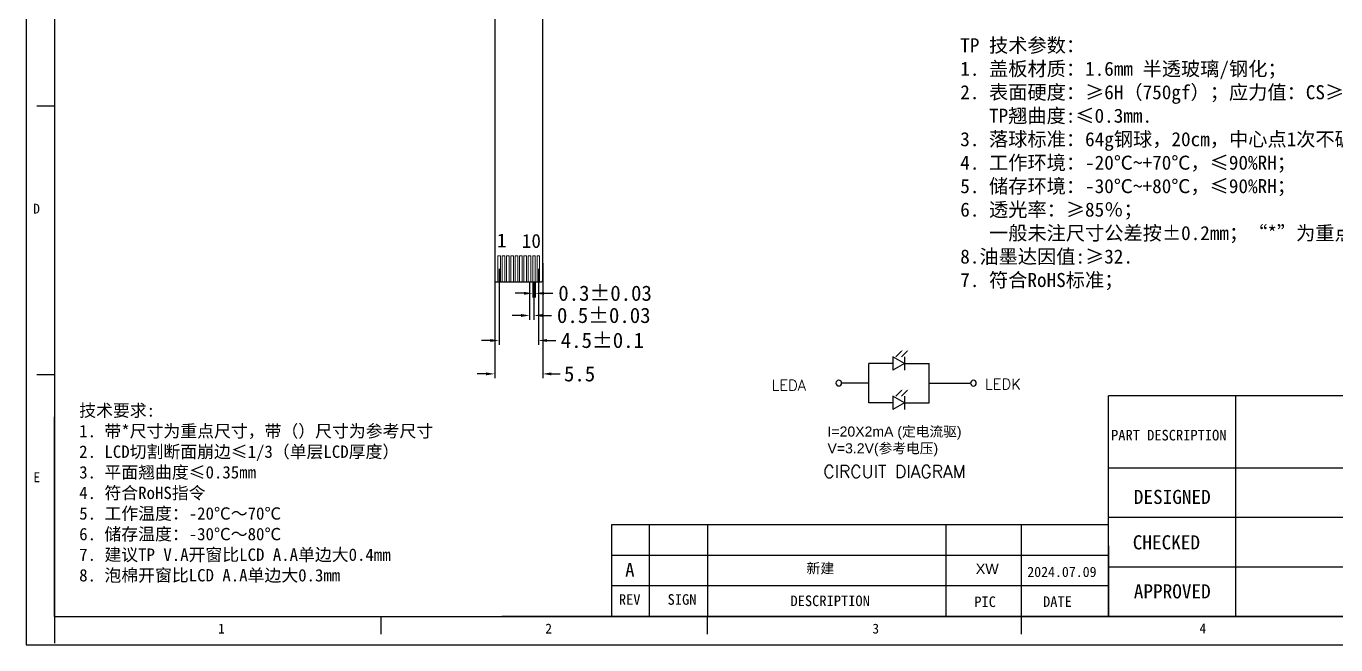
# Model space of a CAD drawing. Header units: inches. Extents: x 228 to 548, y 170 to 330.
# Drawn here: x 227.9 to 377.9, y 169.6 to 240.5 of the extents above; entities that cross this region are included whole.
import ezdxf
from ezdxf.enums import TextEntityAlignment as Align

# ---------------------------------------------------------------- set-up
doc = ezdxf.new("R2010")
doc.units = ezdxf.units.IN
doc.header["$MEASUREMENT"] = 0
doc.layers.add('BZ', color=8, linetype='Continuous', lineweight=9)
for name, color, linetype in [('DIM', 4, 'Continuous'), ('FPC-LED', 40, 'Continuous'), ('OBJ-FRAME', 4, 'Continuous'), ('图层 1', 7, 'Continuous')]:
    doc.layers.add(name, color=color, linetype=linetype)
doc.styles.add('C-E02$0$RT', font='ROMANT.SHX')
doc.styles.add('RD', font='ROMAND.shx', dxfattribs={"width": 0.8})
doc.styles.add('St', font='', dxfattribs={"height": 2})
doc.styles.get("Standard").update_dxf_attribs({"font": ''})
doc.styles.add('宋', font='', dxfattribs={"height": 2})
doc.styles.add('宋体', font='')
doc.styles.get('St').set_extended_font_data('SimSun')
doc.styles.get('Standard').set_extended_font_data('SimSun')
doc.styles.get('宋').set_extended_font_data('SimSun')
doc.styles.get('宋体').set_extended_font_data('SimSun')
doc.dimstyles.new('STANDARD$0', dxfattribs={"dimscale": 0.5, "dimtxt": 3.5, "dimasz": 2, "dimexe": 1, "dimexo": 0, "dimgap": 1, "dimtad": 0, "dimzin": 9, "dimdsep": 46, "dimtxsty": 'Standard', "dimcen": 0, "dimclrd": 3, "dimclre": 3, "dimclrt": 256, "dimadec": 1, "dimazin": 2, "dimtp": 0.2, "dimtm": 0.2, "dimtfac": 0.5, "dimtofl": 0, "dimtmove": 0, "dimatfit": 0, "dimfxl": 1, "dimarcsym": 0})

# ---------------------------------------------------------------- blocks, each defined once
blk = doc.blocks.new('*D28')
at = {"color": 3, "lineweight": -2, "transparency": 16777216}
for p, q in [((285.93, 211.19), (285.93, 209.4)), ((286.23, 211.19), (286.23, 209.4)), ((284.93, 209.9), (283.93, 209.9)), ((287.23, 209.9), (288.23, 209.9))]:
    blk.add_line(p, q, dxfattribs=at)
at = {"color": 3, "transparency": 16777216}
for points in [[(284.93, 210.06), (284.93, 209.73), (285.93, 209.9)], [(287.23, 210.06), (287.23, 209.73), (286.23, 209.9)]]:
    blk.add_solid(points, dxfattribs=at)
at = {"layer": 'Defpoints', "color": 0, "transparency": 16777216}
for p in [(285.93, 211.19), (286.23, 211.19), (286.23, 209.9)]:
    blk.add_point(p, dxfattribs=at)
at = {"transparency": 16777216, "insert": (294.22, 209.9), "char_height": 1.75, "attachment_point": 5}
blk.add_mtext('0.3{\\fSimSun|b0|i0|c134|p2;±0.03}', dxfattribs=at)
blk = doc.blocks.new('*D29')
at = {"color": 3, "lineweight": -2, "transparency": 16777216}
for p, q in [((285.58, 211.19), (285.58, 206.86)), ((286.08, 211.19), (286.08, 206.86)), ((284.58, 207.36), (283.58, 207.36)), ((287.08, 207.36), (288.08, 207.36))]:
    blk.add_line(p, q, dxfattribs=at)
at = {"color": 3, "transparency": 16777216}
for points in [[(284.58, 207.53), (284.58, 207.19), (285.58, 207.36)], [(287.08, 207.53), (287.08, 207.19), (286.08, 207.36)]]:
    blk.add_solid(points, dxfattribs=at)
at = {"layer": 'Defpoints', "color": 0, "transparency": 16777216}
for p in [(285.58, 211.19), (286.08, 211.19), (286.08, 207.36)]:
    blk.add_point(p, dxfattribs=at)
at = {"transparency": 16777216, "insert": (294.07, 207.36), "char_height": 1.75, "attachment_point": 5}
blk.add_mtext('0.5{\\fSimSun|b0|i0|c134|p2;±0.03}', dxfattribs=at)
blk = doc.blocks.new('*D27')
at = {"color": 3, "lineweight": -2, "transparency": 16777216}
for p, q in [((282.08, 212.69), (282.08, 204)), ((286.58, 212.69), (286.58, 204)), ((281.08, 204.5), (280.08, 204.5)), ((287.58, 204.5), (288.58, 204.5))]:
    blk.add_line(p, q, dxfattribs=at)
at = {"color": 3, "transparency": 16777216}
for points in [[(281.08, 204.66), (281.08, 204.33), (282.08, 204.5)], [(287.58, 204.66), (287.58, 204.33), (286.58, 204.5)]]:
    blk.add_solid(points, dxfattribs=at)
at = {"layer": 'Defpoints', "color": 0, "transparency": 16777216}
for p in [(282.08, 212.69), (286.58, 212.69), (286.58, 204.5)]:
    blk.add_point(p, dxfattribs=at)
at = {"transparency": 16777216, "insert": (293.91, 204.5), "char_height": 1.75, "attachment_point": 5}
blk.add_mtext('4.5{\\fSimSun|b0|i0|c134|p2;±0.1}', dxfattribs=at)
blk = doc.blocks.new('*D24')
at = {"color": 3, "lineweight": -2, "transparency": 16777216}
for p, q in [((281.58, 213.36), (281.58, 200.17)), ((287.08, 213.36), (287.08, 200.17)), ((280.58, 200.67), (279.58, 200.67)), ((288.08, 200.67), (289.08, 200.67))]:
    blk.add_line(p, q, dxfattribs=at)
at = {"color": 3, "transparency": 16777216}
for points in [[(280.58, 200.84), (280.58, 200.5), (281.58, 200.67)], [(288.08, 200.84), (288.08, 200.5), (287.08, 200.67)]]:
    blk.add_solid(points, dxfattribs=at)
at = {"layer": 'Defpoints', "color": 0, "transparency": 16777216}
for p in [(281.58, 213.36), (287.08, 213.36), (287.08, 200.67)]:
    blk.add_point(p, dxfattribs=at)
at = {"transparency": 16777216, "insert": (291.3, 200.67), "char_height": 1.75, "attachment_point": 5}
blk.add_mtext('5.5', dxfattribs=at)

msp = doc.modelspace()

# ---------------------------------------------------------------- linework, layer by layer
at = {"color": 7, "linetype": 'Continuous'}
for p, q in [((227.938, 329.921), (227.938, 169.638)), ((227.938, 169.638), (458.649, 169.638))]:
    msp.add_line(p, q, dxfattribs=at)
at = {"linetype": 'Continuous'}
for p, q in [((231.176, 323.621), (231.176, 169.813)), ((231.176, 231.336), (229.152, 231.336)), ((231.176, 200.575), (229.152, 200.575)), ((231.176, 172.876), (455.411, 172.876)), ((268.551, 172.876), (268.551, 170.852)), ((305.927, 172.876), (305.927, 170.852)), ((341.877, 172.876), (341.877, 170.852))]:
    msp.add_line(p, q, dxfattribs=at)
at = {"color": 4, "linetype": 'Continuous'}
for p, q in [((455.411, 198.173), (351.874, 198.173)), ((351.874, 172.876), (351.874, 198.173)), ((366.446, 172.876), (366.446, 198.173)), ((231.176, 172.876), (231.176, 195.737)), ((395.588, 189.876), (351.874, 189.876)), ((294.938, 183.386), (294.938, 172.876)), ((351.874, 183.386), (294.938, 183.386)), ((299.249, 183.386), (299.249, 172.876)), ((305.962, 183.386), (305.962, 172.876)), ((333.288, 172.876), (333.288, 183.386)), ((341.869, 183.386), (341.869, 172.876)), ((395.588, 184.209), (351.874, 184.209)), ((351.874, 180.971), (351.874, 172.876)), ((351.874, 179.882), (294.938, 179.882)), ((395.588, 178.543), (351.874, 178.543)), ((351.874, 176.379), (294.938, 176.379)), ((351.874, 172.876), (282.398, 172.876)), ((395.588, 172.876), (351.874, 172.876))]:
    msp.add_line(p, q, dxfattribs=at)
at = {"color": 30}
msp.add_lwpolyline([(281.579, 258.328), (281.579, 211.394, 0.4142136), (281.779, 211.194), (286.879, 211.194, 0.4142136), (287.079, 211.394), (287.079, 258.328)], format="xyb", dxfattribs=at)
at = {"layer": 'FPC-LED', "lineweight": 30}
for p, q in [((327.184, 202.635), (327.184, 201.107)), ((328.508, 201.871), (327.184, 202.635)), ((328.508, 202.635), (328.508, 201.107)), ((327.184, 201.871), (324.423, 201.871)), ((324.423, 197.342), (324.423, 201.871)), ((328.508, 201.871), (327.184, 201.107)), ((328.508, 201.871), (331.344, 201.871)), ((331.344, 197.342), (331.344, 201.871)), ((324.423, 199.607), (321.303, 199.607)), ((331.344, 199.607), (336.067, 199.607)), ((327.184, 198.107), (327.184, 196.578)), ((328.508, 197.342), (327.184, 198.107)), ((328.508, 198.107), (328.508, 196.578)), ((327.184, 197.342), (324.423, 197.342)), ((328.508, 197.342), (327.184, 196.578)), ((328.508, 197.342), (331.344, 197.342))]:
    msp.add_line(p, q, dxfattribs=at)
for points in [[(328.163, 203.29), (327.512, 202.639)], [(328.805, 203.282), (328.155, 202.632)], [(328.163, 198.761), (327.512, 198.111)], [(328.805, 198.754), (328.155, 198.104)]]:
    msp.add_lwpolyline(points, dxfattribs=at)
for centre, start, end in [((320.975, 199.614), 0, 180), ((320.975, 199.614), 180, 0), ((336.395, 199.607), 0, 180), ((336.395, 199.607), 180, 0)]:
    msp.add_arc(centre, 0.328, start, end, dxfattribs=at)
for points in [[(328.133, 203.297), (328.341, 203.445), (328.192, 203.237)], [(328.775, 203.289), (328.983, 203.438), (328.834, 203.23)], [(328.133, 198.791), (328.341, 198.939), (328.192, 198.731)], [(328.775, 198.783), (328.983, 198.932), (328.834, 198.724)]]:
    msp.add_solid(points, dxfattribs=at)
at = {"layer": '图层 1', "color": 2, "lineweight": 5}
for points in [[(281.929, 211.194), (282.229, 211.194), (282.229, 214.191), (281.929, 214.191)], [(282.429, 211.194), (282.729, 211.194), (282.729, 214.191), (282.429, 214.191)], [(282.929, 211.194), (283.229, 211.194), (283.229, 214.191), (282.929, 214.191)], [(283.429, 211.194), (283.729, 211.194), (283.729, 214.191), (283.429, 214.191)], [(283.929, 211.194), (284.229, 211.194), (284.229, 214.191), (283.929, 214.191)], [(284.429, 211.194), (284.729, 211.194), (284.729, 214.191), (284.429, 214.191)], [(284.929, 211.194), (285.229, 211.194), (285.229, 214.191), (284.929, 214.191)], [(285.429, 211.194), (285.729, 211.194), (285.729, 214.191), (285.429, 214.191)], [(285.929, 211.194), (286.229, 211.194), (286.229, 214.191), (285.929, 214.191)], [(286.429, 211.194), (286.729, 211.194), (286.729, 214.191), (286.429, 214.191)]]:
    msp.add_lwpolyline(points, close=True, dxfattribs=at)

# ---------------------------------------------------------------- texts
at = {"color": 4, "linetype": 'Continuous', "style": '宋体'}
for s, height, p in [('D', 1.133, (228.74, 219.029)), ('PART DESCRIPTION', 1.21427, (352.153, 193.044)), ('E', 1.133, (228.76, 188.263)), ('1', 1.133, (249.898, 170.933)), ('2', 1.133, (287.371, 170.933)), ('3', 1.133, (324.821, 170.93)), ('4', 1.133, (362.275, 170.943))]:
    msp.add_text(s, height=height, dxfattribs=at).set_placement(p)
for s, height, p in [('DESIGNED', 1.619, (359.16, 185.769)), ('CHECKED', 1.619, (358.49, 180.566)), ('SIGN', 1.2143, (303.032, 174.224)), ('APPROVED', 1.619, (359.16, 174.952)), ('REV', 1.2143, (297.035, 174.224)), ('DESCRIPTION', 1.21427, (319.993, 174.071)), ('DATE', 1.2143, (346.016, 173.98))]:
    msp.add_text(s, height=height, dxfattribs=at).set_placement(p, align=Align.CENTER)
at = {"color": 1, "linetype": 'Continuous', "style": '宋体'}
msp.add_text('A', height=1.574, dxfattribs=at).set_placement((297.056, 177.454), align=Align.CENTER)
at = {"color": 4, "linetype": 'Continuous', "style": '宋体'}
msp.add_text('PIC', height=1.2143, rotation=0.26479, dxfattribs=at).set_placement((337.734, 173.961), align=Align.CENTER)
at = {"color": 2, "attachment_point": 1}
for s, insert, char_height, width, style in [('{\\C1;新建}', (317.275, 178.987), 1.1659, 28.75083, '宋体'), ('{\\fArial|b0|i0|c0|p34;\\C1;XW}', (336.666, 178.918), 1.16586, 8.58084, '宋体'), ('{\\C1;2024.07.09}', (342.559, 178.573), 1.16586, 8.58084, '宋')]:
    msp.add_mtext(s, dxfattribs=dict(at, insert=insert, char_height=char_height, width=width, style=style))
at = {"layer": 'BZ', "color": 1, "lineweight": 30, "insert": (319.685, 194.642), "char_height": 1.1509, "width": 16.01269, "attachment_point": 1}
msp.add_mtext('{\\fArial|b0|i0|c0|p32;I=20X2mA (\\fSimSun|b0|i0|c134|p50;定电流驱\\fArial|b0|i0|c0|p32;)\\PV=3.2V(\\fSimSun|b0|i0|c134|p50;参考电压\\fArial|b0|i0|c0|p32;)}', dxfattribs=at)
at = {"layer": 'DIM', "color": 4, "insert": (334.886, 239.114), "char_height": 1.6128, "width": 81.21416, "attachment_point": 1, "style": 'St'}
msp.add_mtext('TP 技术参数：    \\P1. 盖板材质：1.6mm {\\C256;半透玻璃/钢化}；\\P2. {\\C256;表面硬度：\\C1;≥6H（750gf）\\C256;；应力值：\\C1;CS≥450MPa，DOL≥9um\\P   }TP翘曲度:≤0.3mm.\\P3. 落球标准：64g钢球，20cm，中心点1次不破；\\P4. 工作环境：-20℃~+70℃，≤90%RH；\\P5. 储存环境：-30℃~+80℃，≤90%RH；\\P6. 透光率：≥85％；\\P   一般未注尺寸公差按±0.2mm；“{\\C0;*}”为重点尺寸；\\P8.油墨达因值:≥32.\\P7. 符合RoHS标准；', dxfattribs=at)
at = {"layer": 'DIM', "lineweight": 0, "insert": (234.008, 197.186), "char_height": 1.41523, "width": 60.97125, "attachment_point": 1, "style": '宋体'}
msp.add_mtext('{\\C0;技术要求:\\P1. 带*尺寸为重点尺寸，带（）尺寸为参考尺寸\\P2. LCD切割断面崩边≤1/3（单层LCD厚度）\\P3. 平面翘曲度≤0.35mm\\P4. 符合RoHS指令\\P5. 工作温度：-20℃～70℃ \\P6. 储存温度：-30℃～80℃\\P7. 建议TP V.A开窗比LCD A.A单边大0.4mm\\P8. 泡棉开窗比LCD A.A单边大0.3mm}', dxfattribs=at)
at = {"layer": 'FPC-LED', "lineweight": 30, "style": 'RD'}
for s, p in [('LEDA', (313.283, 198.758)), ('LEDK', (337.715, 198.888))]:
    msp.add_text(s, height=1.2283, dxfattribs=at).set_placement(p)
at = {"layer": 'OBJ-FRAME', "color": 4, "lineweight": 30, "style": 'C-E02$0$RT'}
msp.add_text('CIRCUIT DIAGRAM ', height=1.44116, dxfattribs=at).set_placement((319.21, 188.755))
at = {"layer": '图层 1', "color": 1}
for s, p in [('1', (281.837, 215.15)), ('10', (284.696, 215.1))]:
    msp.add_text(s, height=1.6, dxfattribs=at).set_placement(p)

# ---------------------------------------------------------------- dimensions: what is measured, and where the dimension line sits
at = {"color": 32}
dim = msp.add_linear_dim(base=(287.079, 200.671), p1=(281.579, 213.359), p2=(287.079, 213.359), dimstyle='STANDARD$0', dxfattribs=at)
dim.commit()
dim.dimension.update_dxf_attribs({"geometry": '*D24', "text_midpoint": (291.304, 200.671)})
for base, p1, p2, text, picture, middle in [((286.579, 204.498), (282.079, 212.692), (286.579, 212.692), '<>{\\fSimSun|b0|i0|c134|p2;±0.1}', '*D27', (293.913, 204.498)), ((286.079, 207.36), (285.579, 211.194), (286.079, 211.194), '<>{\\fSimSun|b0|i0|c134|p2;±0.03}', '*D29', (294.073, 207.36)), ((286.229, 209.895), (285.929, 211.194), (286.229, 211.194), '<>{\\fSimSun|b0|i0|c134|p2;±0.03}', '*D28', (294.223, 209.895))]:
    dim = msp.add_linear_dim(base=base, p1=p1, p2=p2, text=text, dimstyle='STANDARD$0', override={"dimtxsty": 'Standard'}, dxfattribs=at)
    dim.commit()
    dim.dimension.update_dxf_attribs({"geometry": picture, "text_midpoint": middle})

doc.saveas('drawing.dxf')
